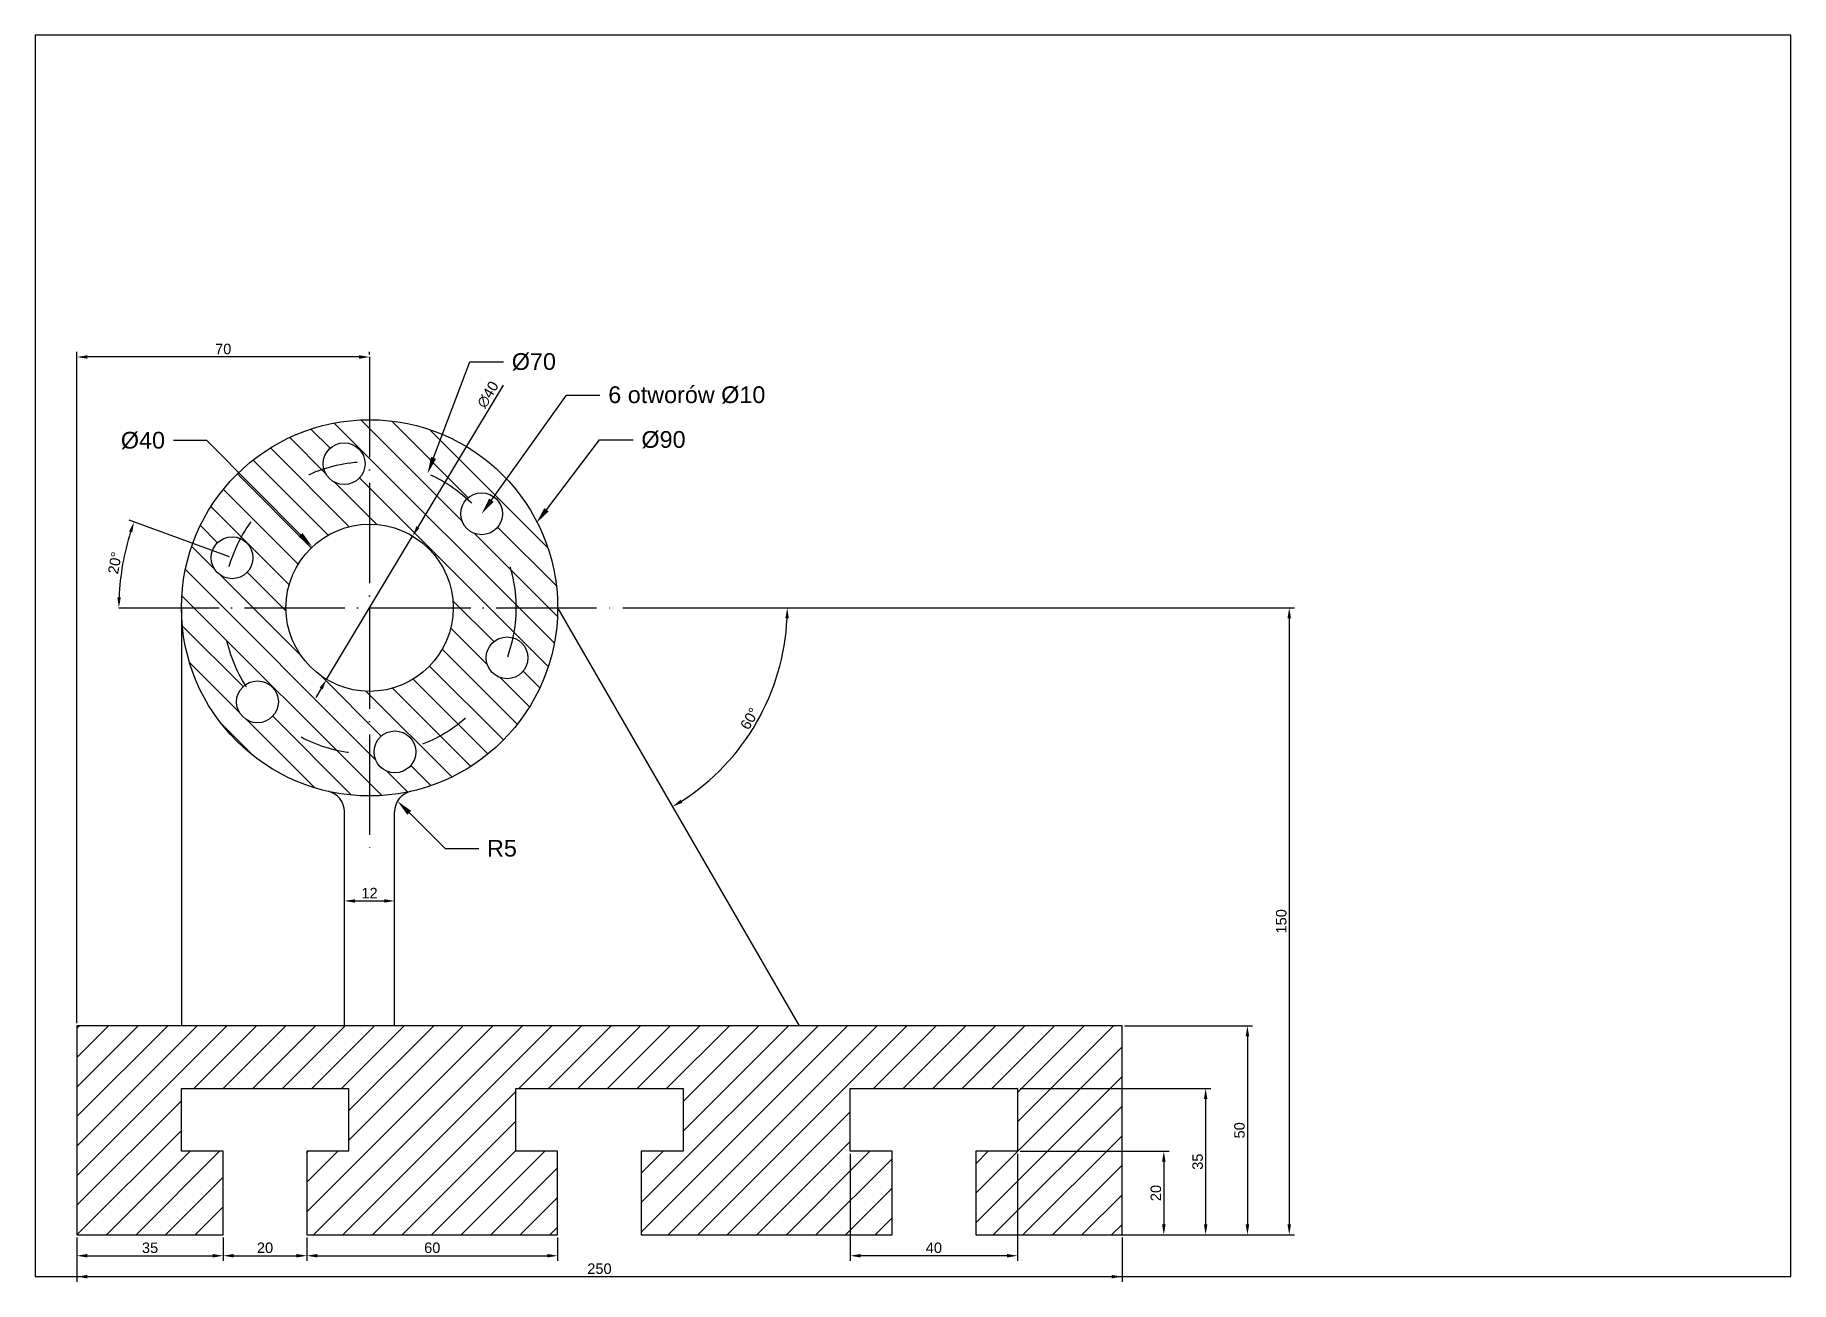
# Model space of a CAD drawing. Header units: millimetres. Extents: x 0 to 420, y -1 to 297.
import ezdxf
from ezdxf import colors
from ezdxf.entities.mleader import LeaderData, LeaderLine
from ezdxf.math import Vec2, Vec3

# ---------------------------------------------------------------- set-up
doc = ezdxf.new("R2010")
doc.units = ezdxf.units.MM
doc.linetypes.add('ACAD_ISO03W100', pattern=[30, 12, -18])
doc.linetypes.add('ACAD_ISO04W100', pattern=[30, 24, -3, 0, -3])
doc.layers.add('Kontury', color=7, linetype='Continuous', lineweight=30)
for name, color, linetype in [('Kreski', 10, 'Continuous'), ('Osie', 7, 'ACAD_ISO04W100'), ('Pomocnicza', 90, 'Continuous'), ('Wymiary', 140, 'Continuous')]:
    doc.layers.add(name, color=color, linetype=linetype)
doc.styles.get("Standard").update_dxf_attribs({"font": 'arial.ttf'})
doc.dimstyles.new('KURS', dxfattribs={"dimtxt": 2.5, "dimasz": 2.5, "dimexe": 1.25, "dimexo": 0.625, "dimtad": 1, "dimtxsty": 'Standard', "dimcen": 2.5, "dimadec": 0, "dimazin": 0, "dimtfac": 1, "dimtmove": 0, "dimatfit": 3, "dimfxl": 1, "dimarcsym": 0})

# ---------------------------------------------------------------- blocks, each defined once
blk = doc.blocks.new('*D1')
at = {"layer": 'Defpoints', "color": 0, "transparency": 16777216}
for p in [(74, 89.49), (86, 89.88), (86, 89.3)]:
    blk.add_point(p, dxfattribs=at)
at = {"layer": 'Wymiary', "color": 0, "lineweight": -2, "transparency": 16777216}
for p, q in [((74, 90.12), (74, 91.13)), ((76.5, 89.88), (83.5, 89.88)), ((86, 89.93), (86, 91.13))]:
    blk.add_line(p, q, dxfattribs=at)
at = {"layer": 'Wymiary', "color": 0, "transparency": 16777216}
for points in [[(76.5, 90.29), (76.5, 89.46), (74, 89.88)], [(83.5, 90.29), (83.5, 89.46), (86, 89.88)]]:
    blk.add_solid(points, dxfattribs=at)
at = {"layer": 'Wymiary', "color": 0, "transparency": 16777216, "insert": (80, 91.76), "char_height": 2.5, "attachment_point": 5}
blk.add_mtext('12', dxfattribs=at)
blk = doc.blocks.new('*D3')
at = {"layer": 'Defpoints', "color": 0, "transparency": 16777216}
for p in [(20, 160), (125, 160), (140, 160), (167.08, 124.69), (182.73, 60)]:
    blk.add_point(p, dxfattribs=at)
at = {"layer": 'Wymiary', "color": 0, "lineweight": -2, "transparency": 16777216}
blk.add_line((140.62, 160), (181.18, 160), dxfattribs=at)
blk.add_arc((125, 160), 54.93, 302.6079, 357.392, dxfattribs=at)
at = {"layer": 'Wymiary', "color": 0, "transparency": 16777216}
for points in [[(179.46, 157.51), (180.29, 157.49), (179.93, 160)], [(154.82, 113.37), (154.38, 114.09), (152.46, 112.43)]]:
    blk.add_solid(points, dxfattribs=at)
at = {"layer": 'Wymiary', "color": 0, "transparency": 16777216, "insert": (170.92, 133.49), "char_height": 2.5, "attachment_point": 5, "rotation": 60}
blk.add_mtext('60°', dxfattribs=at)
blk = doc.blocks.new('*D4')
at = {"layer": 'Defpoints', "color": 0, "transparency": 16777216}
for p in [(10, 220), (80, 220), (10, 60)]:
    blk.add_point(p, dxfattribs=at)
at = {"layer": 'Wymiary', "color": 0, "lineweight": -2, "transparency": 16777216}
for p, q in [((10, 60.62), (10, 221.25)), ((77.5, 220), (12.5, 220)), ((80, 220.62), (80, 221.25))]:
    blk.add_line(p, q, dxfattribs=at)
at = {"layer": 'Wymiary', "color": 0, "transparency": 16777216}
for points in [[(12.5, 220.42), (12.5, 219.58), (10, 220)], [(77.5, 220.42), (77.5, 219.58), (80, 220)]]:
    blk.add_solid(points, dxfattribs=at)
at = {"layer": 'Wymiary', "color": 0, "transparency": 16777216, "insert": (45, 221.9), "char_height": 2.5, "attachment_point": 5}
blk.add_mtext('70', dxfattribs=at)
blk = doc.blocks.new('*D5')
at = {"layer": 'Defpoints', "color": 0, "transparency": 16777216}
for p in [(10, 10), (45, 10), (45, 5)]:
    blk.add_point(p, dxfattribs=at)
at = {"layer": 'Wymiary', "color": 0, "lineweight": -2, "transparency": 16777216}
for p, q in [((10, 9.38), (10, 3.75)), ((45, 9.38), (45, 3.75)), ((12.5, 5), (42.5, 5))]:
    blk.add_line(p, q, dxfattribs=at)
at = {"layer": 'Wymiary', "color": 0, "transparency": 16777216}
for points in [[(12.5, 5.42), (12.5, 4.58), (10, 5)], [(42.5, 5.42), (42.5, 4.58), (45, 5)]]:
    blk.add_solid(points, dxfattribs=at)
at = {"layer": 'Wymiary', "color": 0, "transparency": 16777216, "insert": (27.5, 6.9), "char_height": 2.5, "attachment_point": 5}
blk.add_mtext('35', dxfattribs=at)
blk = doc.blocks.new('*D6')
at = {"layer": 'Defpoints', "color": 0, "transparency": 16777216}
for p in [(45, 10), (65, 10), (65, 5)]:
    blk.add_point(p, dxfattribs=at)
at = {"layer": 'Wymiary', "color": 0, "lineweight": -2, "transparency": 16777216}
for p, q in [((45, 9.38), (45, 3.75)), ((65, 9.38), (65, 3.75)), ((47.5, 5), (62.5, 5))]:
    blk.add_line(p, q, dxfattribs=at)
at = {"layer": 'Wymiary', "color": 0, "transparency": 16777216}
for points in [[(47.5, 5.42), (47.5, 4.58), (45, 5)], [(62.5, 5.42), (62.5, 4.58), (65, 5)]]:
    blk.add_solid(points, dxfattribs=at)
at = {"layer": 'Wymiary', "color": 0, "transparency": 16777216, "insert": (55, 6.9), "char_height": 2.5, "attachment_point": 5}
blk.add_mtext('20', dxfattribs=at)
blk = doc.blocks.new('*D7')
at = {"layer": 'Defpoints', "color": 0, "transparency": 16777216}
for p in [(65, 10), (125, 10), (125, 5)]:
    blk.add_point(p, dxfattribs=at)
at = {"layer": 'Wymiary', "color": 0, "lineweight": -2, "transparency": 16777216}
for p, q in [((65, 9.38), (65, 3.75)), ((125, 9.38), (125, 3.75)), ((67.5, 5), (122.5, 5))]:
    blk.add_line(p, q, dxfattribs=at)
at = {"layer": 'Wymiary', "color": 0, "transparency": 16777216}
for points in [[(67.5, 5.42), (67.5, 4.58), (65, 5)], [(122.5, 5.42), (122.5, 4.58), (125, 5)]]:
    blk.add_solid(points, dxfattribs=at)
at = {"layer": 'Wymiary', "color": 0, "transparency": 16777216, "insert": (95, 6.9), "char_height": 2.5, "attachment_point": 5}
blk.add_mtext('60', dxfattribs=at)
blk = doc.blocks.new('*D8')
at = {"layer": 'Defpoints', "color": 0, "transparency": 16777216}
for p in [(10, 10), (260, 10), (260, 0)]:
    blk.add_point(p, dxfattribs=at)
at = {"layer": 'Wymiary', "color": 0, "lineweight": -2, "transparency": 16777216}
for p, q in [((10, 9.38), (10, -1.25)), ((260, 9.38), (260, -1.25)), ((12.5, 0), (257.5, 0))]:
    blk.add_line(p, q, dxfattribs=at)
at = {"layer": 'Wymiary', "color": 0, "transparency": 16777216}
for points in [[(12.5, 0.42), (12.5, -0.42), (10, 0)], [(257.5, 0.42), (257.5, -0.42), (260, 0)]]:
    blk.add_solid(points, dxfattribs=at)
at = {"layer": 'Wymiary', "color": 0, "transparency": 16777216, "insert": (135, 1.9), "char_height": 2.5, "attachment_point": 5}
blk.add_mtext('250', dxfattribs=at)
blk = doc.blocks.new('*D9')
at = {"layer": 'Defpoints', "color": 0, "transparency": 16777216}
for p in [(195, 30), (235, 30), (195, 5)]:
    blk.add_point(p, dxfattribs=at)
at = {"layer": 'Wymiary', "color": 0, "lineweight": -2, "transparency": 16777216}
for p, q in [((195, 29.38), (195, 3.75)), ((235, 29.38), (235, 3.75)), ((232.5, 5), (197.5, 5))]:
    blk.add_line(p, q, dxfattribs=at)
at = {"layer": 'Wymiary', "color": 0, "transparency": 16777216}
for points in [[(197.5, 5.42), (197.5, 4.58), (195, 5)], [(232.5, 5.42), (232.5, 4.58), (235, 5)]]:
    blk.add_solid(points, dxfattribs=at)
at = {"layer": 'Wymiary', "color": 0, "transparency": 16777216, "insert": (215, 6.9), "char_height": 2.5, "attachment_point": 5}
blk.add_mtext('40', dxfattribs=at)
blk = doc.blocks.new('*D10')
at = {"layer": 'Defpoints', "color": 0, "transparency": 16777216}
for p in [(235, 30), (235, 10), (270, 10)]:
    blk.add_point(p, dxfattribs=at)
at = {"layer": 'Wymiary', "color": 0, "lineweight": -2, "transparency": 16777216}
for p, q in [((235.63, 30), (271.25, 30)), ((270, 27.5), (270, 12.5)), ((235.63, 10), (271.25, 10))]:
    blk.add_line(p, q, dxfattribs=at)
at = {"layer": 'Wymiary', "color": 0, "transparency": 16777216}
for points in [[(269.58, 27.5), (270.42, 27.5), (270, 30)], [(269.58, 12.5), (270.42, 12.5), (270, 10)]]:
    blk.add_solid(points, dxfattribs=at)
at = {"layer": 'Wymiary', "color": 0, "transparency": 16777216, "insert": (268.1, 20), "char_height": 2.5, "attachment_point": 5, "rotation": 90}
blk.add_mtext('20', dxfattribs=at)
blk = doc.blocks.new('*D11')
at = {"layer": 'Defpoints', "color": 0, "transparency": 16777216}
for p in [(235, 45), (235, 10), (280, 10)]:
    blk.add_point(p, dxfattribs=at)
at = {"layer": 'Wymiary', "color": 0, "lineweight": -2, "transparency": 16777216}
for p, q in [((235.63, 45), (281.25, 45)), ((280, 42.5), (280, 12.5)), ((235.63, 10), (281.25, 10))]:
    blk.add_line(p, q, dxfattribs=at)
at = {"layer": 'Wymiary', "color": 0, "transparency": 16777216}
for points in [[(279.58, 42.5), (280.42, 42.5), (280, 45)], [(279.58, 12.5), (280.42, 12.5), (280, 10)]]:
    blk.add_solid(points, dxfattribs=at)
at = {"layer": 'Wymiary', "color": 0, "transparency": 16777216, "insert": (278.1, 27.5), "char_height": 2.5, "attachment_point": 5, "rotation": 90}
blk.add_mtext('35', dxfattribs=at)
blk = doc.blocks.new('*D12')
at = {"layer": 'Defpoints', "color": 0, "transparency": 16777216}
for p in [(260, 60), (260, 10), (290, 10)]:
    blk.add_point(p, dxfattribs=at)
at = {"layer": 'Wymiary', "color": 0, "lineweight": -2, "transparency": 16777216}
for p, q in [((260.63, 60), (291.25, 60)), ((290, 57.5), (290, 12.5)), ((260.63, 10), (291.25, 10))]:
    blk.add_line(p, q, dxfattribs=at)
at = {"layer": 'Wymiary', "color": 0, "transparency": 16777216}
for points in [[(289.58, 57.5), (290.42, 57.5), (290, 60)], [(289.58, 12.5), (290.42, 12.5), (290, 10)]]:
    blk.add_solid(points, dxfattribs=at)
at = {"layer": 'Wymiary', "color": 0, "transparency": 16777216, "insert": (288.1, 35), "char_height": 2.5, "attachment_point": 5, "rotation": 90}
blk.add_mtext('50', dxfattribs=at)
blk = doc.blocks.new('*D13')
at = {"layer": 'Defpoints', "color": 0, "transparency": 16777216}
for p in [(179.93, 160), (260, 10), (300, 10)]:
    blk.add_point(p, dxfattribs=at)
at = {"layer": 'Wymiary', "color": 0, "lineweight": -2, "transparency": 16777216}
for p, q in [((180.55, 160), (301.25, 160)), ((300, 157.5), (300, 12.5)), ((260.63, 10), (301.25, 10))]:
    blk.add_line(p, q, dxfattribs=at)
at = {"layer": 'Wymiary', "color": 0, "transparency": 16777216}
for points in [[(299.58, 157.5), (300.42, 157.5), (300, 160)], [(299.58, 12.5), (300.42, 12.5), (300, 10)]]:
    blk.add_solid(points, dxfattribs=at)
at = {"layer": 'Wymiary', "color": 0, "transparency": 16777216, "insert": (298.1, 85), "char_height": 2.5, "attachment_point": 5, "rotation": 90}
blk.add_mtext('150', dxfattribs=at)
blk = doc.blocks.new('*D16')
at = {"layer": 'Defpoints', "color": 0, "transparency": 16777216}
for p in [(90.29, 177.15), (69.71, 142.85)]:
    blk.add_point(p, dxfattribs=at)
at = {"layer": 'Wymiary', "color": 0, "lineweight": -2, "transparency": 16777216}
for p, q in [((111.94, 213.23), (91.58, 179.29)), ((69.71, 142.85), (90.29, 177.15)), ((68.42, 140.71), (67.14, 138.56))]:
    blk.add_line(p, q, dxfattribs=at)
at = {"layer": 'Wymiary', "color": 0, "transparency": 16777216}
for points in [[(91.22, 179.51), (91.93, 179.08), (90.29, 177.15)], [(68.07, 140.92), (68.78, 140.49), (69.71, 142.85)]]:
    blk.add_solid(points, dxfattribs=at)
at = {"layer": 'Wymiary', "color": 0, "transparency": 16777216, "insert": (108.31, 211.01), "char_height": 2.5, "attachment_point": 5, "rotation": 59.0362}
blk.add_mtext('∅40', dxfattribs=at)
blk = doc.blocks.new('*D18')
at = {"layer": 'Defpoints', "color": 0, "transparency": 16777216}
for p in [(21.65, 173.83), (47.11, 171.97), (20, 160), (80, 160), (140, 160)]:
    blk.add_point(p, dxfattribs=at)
at = {"layer": 'Wymiary', "color": 0, "lineweight": -2, "transparency": 16777216}
blk.add_line((46.52, 172.18), (22.48, 180.94), dxfattribs=at)
blk.add_arc((80, 160), 59.97, 162.3888, 177.6112, dxfattribs=at)
at = {"layer": 'Wymiary', "color": 0, "transparency": 16777216}
for points in [[(22.45, 178.28), (23.24, 178.01), (23.65, 180.51)], [(20.5, 162.49), (19.67, 162.51), (20.03, 160)]]:
    blk.add_solid(points, dxfattribs=at)
at = {"layer": 'Wymiary', "color": 0, "transparency": 16777216, "insert": (19.07, 170.74), "char_height": 2.5, "attachment_point": 5, "rotation": 80}
blk.add_mtext('20°', dxfattribs=at)

msp = doc.modelspace()

# ---------------------------------------------------------------- hatches: boundary and pattern name
at = {"layer": 'Kreski'}
h = msp.add_hatch(dxfattribs=at)
h.set_pattern_fill('_USER', color=256, scale=5, angle=315, pattern_type=0)
h.set_pattern_definition([(315, (0, 0), (3.53553, 3.53553), [])])
h.paths.add_polyline_path([(78.896, 194.983, -0.0078887), (80, 195), (80, 205, 0.4142136), (35, 160), (45, 160, -0.0515674), (45.741, 167.162, -0.3350614), (42.111, 171.971, -0.5434984), (49.152, 176.535, -0.1926413), (69.073, 193.251, -0.0615833), (68.922, 194.468, -0.9497613)])
h.paths.add_polyline_path([(80, 195, 0.0078887), (78.896, 194.983, -0.0257666), (78.922, 194.468, -0.8839784), (69.073, 193.251, 0.1926413), (49.152, 176.535, -0.2957577), (52.111, 171.971, -0.4980585), (45.741, 167.162, 0.0515674), (45, 160), (60, 160, -0.4142136), (80, 180)], flags=17)
h.paths.add_polyline_path([(80, 205), (80, 195, -0.1844722), (103.332, 186.088, -0.6624884), (111.812, 182.498, -0.240522), (109.744, 178.448, -0.1396862), (115, 160), (125, 160, 0.4142136)])
h.paths.add_polyline_path([(103.332, 186.088, 0.1844722), (80, 195), (80, 180, -0.4142136), (100, 160), (115, 160, 0.1396862), (109.744, 178.448, -0.6122245), (101.812, 182.498, -0.2030159)], flags=17)
h.paths.add_polyline_path([(125, 160), (115, 160, -0.0515674), (114.259, 152.838, -0.3350614), (117.889, 148.029, -0.5434984), (110.848, 143.465, -0.1926413), (90.927, 126.749, -0.0615833), (91.078, 125.532, -0.9497613), (81.104, 125.017, -0.0078887), (80, 125), (80, 115, 0.4142136)])
h.paths.add_polyline_path([(114.259, 152.838, 0.0515674), (115, 160), (100, 160, -0.4142136), (80, 140), (80, 125, 0.0078887), (81.104, 125.017, -0.0257666), (81.078, 125.532, -0.8839784), (90.927, 126.749, 0.1926413), (110.848, 143.465, -0.2957577), (107.889, 148.029, -0.4980585)], flags=17)
h.paths.add_polyline_path([(56.668, 133.912, -0.6624884), (48.188, 137.502, -0.240522), (50.256, 141.552, -0.1396862), (45, 160), (35, 160, 0.4142136), (80, 115), (80, 125, -0.1844722)])
h.paths.add_polyline_path([(80, 140, -0.4142136), (60, 160), (45, 160, 0.1396862), (50.256, 141.552, -0.6122245), (58.188, 137.502, -0.2030159), (56.668, 133.912, 0.1844722), (80, 125)], flags=17)
h = msp.add_hatch(dxfattribs=at)
h.set_pattern_fill('_USER', color=256, scale=5, angle=45, pattern_type=0)
h.set_pattern_definition([(45, (0, 0), (-3.53553, 3.53553), [])])
h.paths.add_polyline_path([(125, 30), (115, 30), (115, 45), (155, 45), (155, 30), (145, 30), (145, 10), (205, 10), (205, 30), (195, 30), (195, 45), (235, 45), (235, 30), (225, 30), (225, 10), (260, 10), (260, 60), (10, 60), (10, 10), (45, 10), (45, 30), (35, 30), (35, 45), (75, 45), (75, 30), (65, 30), (65, 10), (125, 10)])

# ---------------------------------------------------------------- linework, layer by layer
at = {"layer": 'Kontury'}
for p, q in [((35, 160), (35, 60)), ((125, 160), (182.735, 60)), ((74, 60), (74, 111.225)), ((86, 60), (86, 111.225)), ((260, 60), (10, 60)), ((10, 60), (10, 10)), ((260, 10), (260, 60)), ((35, 30), (35, 45)), ((35, 45), (75, 45)), ((75, 45), (75, 30)), ((115, 30), (115, 45)), ((115, 45), (155, 45)), ((155, 45), (155, 30)), ((195, 30), (195, 45)), ((195, 45), (235, 45)), ((235, 45), (235, 30)), ((45, 30), (35, 30)), ((45, 10), (45, 30)), ((75, 30), (65, 30)), ((65, 30), (65, 10)), ((125, 30), (115, 30)), ((125, 10), (125, 30)), ((155, 30), (145, 30)), ((145, 30), (145, 10)), ((205, 30), (195, 30)), ((205, 10), (205, 30)), ((235, 30), (225, 30)), ((225, 30), (225, 10)), ((10, 10), (45, 10)), ((65, 10), (125, 10)), ((145, 10), (205, 10)), ((225, 10), (260, 10))]:
    msp.add_line(p, q, dxfattribs=at)
for centre, radius in [((80, 160), 45), ((73.922, 194.468), 5), ((106.812, 182.498), 5), ((47.111, 171.971), 5), ((47.111, 171.971), 5), ((80, 160), 20), ((112.889, 148.029), 5), ((53.188, 137.502), 5), ((86.078, 125.532), 5)]:
    msp.add_circle(centre, radius, dxfattribs=at)
for centre, start, end in [((69, 111.225), 0, 77.29097), ((91, 111.225), 102.70903, 180)]:
    msp.add_arc(centre, 5, start, end, dxfattribs=at)
at = {"layer": 'Osie'}
for p, q in [((80, 220), (80, 100)), ((20, 160), (140, 160))]:
    msp.add_line(p, q, dxfattribs=at)
at = {"layer": 'Osie', "linetype": 'ACAD_ISO03W100'}
msp.add_circle((80, 160), 35, dxfattribs=at)
at = {"layer": 'Pomocnicza'}
msp.add_lwpolyline([(0, 0), (420, 0), (420, 297), (0, 297)], close=True, dxfattribs=at)
at = {"layer": 'Wymiary'}
msp.add_line((47.111, 171.971), (47.111, 171.971), dxfattribs=at)

# ---------------------------------------------------------------- dimensions: what is measured, and where the dimension line sits
for base, p1, p2, picture, middle in [((10, 220), (80, 220), (10, 60), '*D4', (45, 221.901)), ((86, 89.877), (74, 89.494), (86, 89.302), '*D1', (80, 91.757)), ((195, 5), (235, 30), (195, 30), '*D9', (215, 6.901)), ((45, 5), (10, 10), (45, 10), '*D5', (27.5, 6.902)), ((260, 0), (10, 10), (260, 10), '*D8', (135, 1.901)), ((65, 5), (45, 10), (65, 10), '*D6', (55, 6.901)), ((125, 5), (65, 10), (125, 10), '*D7', (95, 6.901))]:
    dim = msp.add_linear_dim(base=base, p1=p1, p2=p2, dimstyle='KURS', dxfattribs=at)
    dim.commit()
    dim.dimension.update_dxf_attribs({"geometry": picture, "text_midpoint": middle})
dim = msp.add_diameter_dim_2p(p1=(69.71, 142.85), p2=(90.29, 177.15), dimstyle='KURS', dxfattribs=at)
dim.commit()
dim.dimension.update_dxf_attribs({"geometry": '*D16', "text_midpoint": (110, 210), "dimtype": 163})
for base, line1, line2, picture, middle in [((21.65, 173.829), ((20, 160), (140, 160)), ((80, 160), (47.111, 171.971)), '*D18', (19.072, 170.743)), ((167.078, 124.693), ((125, 160), (182.735, 60)), ((20, 160), (140, 160)), '*D3', (170.923, 133.486))]:
    dim = msp.add_angular_dim_2l(base=base, line1=line1, line2=line2, dimstyle='KURS', dxfattribs=at)
    dim.commit()
    dim.dimension.update_dxf_attribs({"geometry": picture, "text_midpoint": middle})
for base, p1, p2, picture, middle in [((300, 10), (179.929, 160), (260, 10), '*D13', (298.099, 85)), ((290, 10), (260, 60), (260, 10), '*D12', (288.099, 35)), ((280, 10), (235, 45), (235, 10), '*D11', (278.098, 27.5)), ((270, 10), (235, 30), (235, 10), '*D10', (268.099, 20))]:
    dim = msp.add_linear_dim(base=base, p1=p1, p2=p2, angle=90, dimstyle='KURS', dxfattribs=at)
    dim.commit()
    dim.dimension.update_dxf_attribs({"geometry": picture, "text_midpoint": middle})

# ---------------------------------------------------------------- leaders
ml = msp.add_multileader_mtext('Standard', dxfattribs=at)
ml.set_content('%%C70', color=256)
ml.set_leader_properties()
ml.build(insert=Vec2(0, 0))
ctx = ml.context
ctx.base_point, ctx.plane_origin = Vec3(112.026, 218.833), Vec3(93.891, 192.125)
notes = []
notes.append((ctx, [(0, (1, 1, 0), (104.026, 218.833), (1, 0), 8, [(0, [(93.891, 192.125)], 0, [])])]))
ctx.mtext.insert, ctx.mtext.flow_direction = Vec3(114.026, 220.914), 5
ml = msp.add_multileader_mtext('Standard', dxfattribs=at)
ml.set_content('6 otworów %%C10', color=256)
ml.set_leader_properties()
ml.build(insert=Vec2(0, 0))
ctx = ml.context
ctx.base_point, ctx.plane_origin = Vec3(135.102, 210.9), Vec3(106.812, 182.498)
notes.append((ctx, [(0, (1, 1, 0), (127.102, 210.9), (1, 0), 8, [(0, [(106.812, 182.498)], 0, [])])]))
ctx.mtext.insert, ctx.mtext.flow_direction = Vec3(137.102, 212.981), 5
ml = msp.add_multileader_mtext('Standard', dxfattribs=at)
ml.set_content('%%C40', color=256)
ml.set_leader_properties()
ml.build(insert=Vec2(0, 0))
ctx = ml.context
ctx.base_point, ctx.plane_origin = Vec3(19.004, 200.015), Vec3(66.32, 174.59)
ctx.text_align_type = 2
notes.append((ctx, [(0, (1, 1, 0), (41.072, 200.015), (-1, 0), 8, [(0, [(66.32, 174.59)], 0, [])])]))
ctx.mtext.insert, ctx.mtext.alignment, ctx.mtext.flow_direction = Vec3(31.072, 202.095), 3, 5
ml = msp.add_multileader_mtext('Standard', dxfattribs=at)
ml.set_content('%%C90', color=256)
ml.set_leader_properties()
ml.build(insert=Vec2(0, 0))
ctx = ml.context
ctx.base_point, ctx.plane_origin = Vec3(143.041, 200.199), Vec3(119.902, 180.274)
notes.append((ctx, [(0, (1, 1, 0), (135.041, 200.199), (1, 0), 8, [(0, [(119.902, 180.274)], 0, [])])]))
ctx.mtext.insert, ctx.mtext.flow_direction = Vec3(145.041, 202.28), 5
ml = msp.add_multileader_mtext('Standard', dxfattribs=at)
ml.set_content('R5', color=256)
ml.set_leader_properties()
ml.build(insert=Vec2(0, 0))
ctx = ml.context
ctx.base_point, ctx.plane_origin = Vec3(106.104, 102.451), Vec3(86.684, 113.748)
notes.append((ctx, [(0, (1, 1, 0), (98.104, 102.451), (1, 0), 8, [(0, [(86.684, 113.748)], 0, [])])]))
ctx.mtext.insert, ctx.mtext.flow_direction = Vec3(108.104, 104.485), 5
for ctx, leaders in notes:
    for number, flags, end, landing, length, lines in leaders:
        leader = LeaderData()
        leader.index, (leader.has_last_leader_line, leader.has_dogleg_vector, leader.attachment_direction) = number, flags
        leader.last_leader_point, leader.dogleg_vector, leader.dogleg_length = Vec3(end), Vec3(landing), length
        for number, points, colour, breaks in lines:
            line = LeaderLine()
            line.index, line.vertices, line.color, line.breaks = number, Vec3.list(points), colors.encode_raw_color(colour), breaks
            leader.lines.append(line)
        ctx.leaders.append(leader)

doc.saveas('drawing.dxf')
